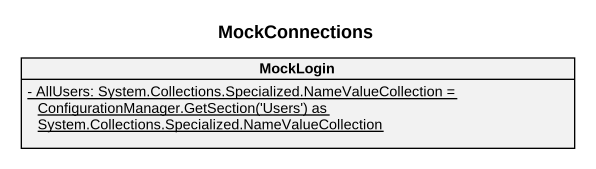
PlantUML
@startuml
title MockConnections
hide circle
hide empty members
skinparam classAttributeIconSize 0
class MockLogin {
  {static} {field} - AllUsers: System.Collections.Specialized.NameValueCollection = ConfigurationManager.GetSection('Users') as System.Collections.Specialized.NameValueCollection
}
@enduml
